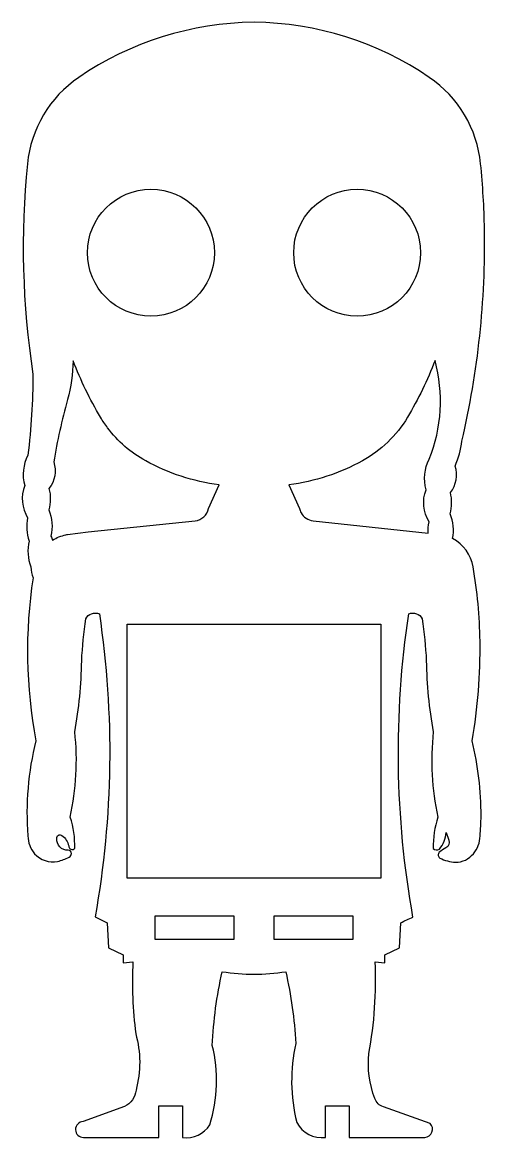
# Model space of a CAD drawing. Header units: millimetres. Extents: x 29 to 87, y -40 to 101.
import ezdxf

# ---------------------------------------------------------------- set-up
doc = ezdxf.new("R2010")
doc.units = ezdxf.units.MM
doc.layers.add('Corte exterior', color=1, linetype='Continuous', true_color=0xff0000)

msp = doc.modelspace()

# ---------------------------------------------------------------- linework, layer by layer
at = {"layer": 'Corte exterior'}
for points in [[(30.29, 56.39, -0.027041), (29.66, 46.19, 0.192837), (29.25, 42.35, 0.232454), (29.62, 38.3, 0.122481), (29.8, 35.37, 0.138785), (30, 32.1, 0.057975), (30.3, 30.74, 0.084845), (30.66, 10.19, 0.082763), (29.66, -1.81, 0.179257), (30.5, -4.04, 0.272826), (33.39, -5.01, 0.073008), (34.84, -4.47, 0.787674), (34.74, -3.61, -0.443962), (33.28, -2.11, -0.636863), (33.94, -1.75, -0.198679), (34.79, -3.06, 0.46046), (35.39, -3.5, 0.082241), (35.56, -3.38, 0.088124), (34.98, 0.57, 0.082149), (35.56, 11.3, 0.042735), (36.43, 20.27, -0.021077), (36.94, 25.58, -0.367516), (38.66, 26.19, -0.081567), (38.13, -11.99), (39.65, -12.77), (39.8, -15.91), (41.66, -16.81), (41.66, -17.81), (42.89, -17.69, 0.041916), (43.24, -26.74, -0.136315), (43.28, -33.83, -0.285068), (41.82, -35.9), (36.62, -37.81, 0.988583), (36.66, -39.81), (46.16, -39.81), (46.16, -35.81), (49.16, -35.81), (49.16, -39.81, 0.29109), (52.58, -38.22, 0.137957), (52.9, -28.2, -0.043875), (54.15, -18.92, 0.07916), (62.16, -18.92, -0.039171), (63.43, -27.95, 0.117825), (63.55, -37.91, 0.310872), (67.16, -39.81), (67.16, -35.81), (70.16, -35.81), (70.16, -39.81), (79.69, -39.81, 0.636281), (80.38, -38.05), (74.48, -35.93, -0.262084), (73.39, -34.89, -0.116227), (72.63, -29.23, 0.057987), (73.43, -17.68), (74.66, -17.81), (74.66, -16.81), (76.51, -15.91), (76.66, -12.77, -0.062254), (78.2, -12.05, -0.081567), (77.66, 26.19, -0.367516), (79.37, 25.58, -0.021077), (79.88, 20.27, 0.042735), (80.76, 11.3, 0.081639), (81.34, 0.57, 0.086027), (80.75, -3.38, 0.355057), (81.54, -3.46, 0.160749), (82.37, -1.36), (82.73, -2.34, -0.36421), (82.35, -3.31, 0.050718), (81.52, -3.87, 0.447052), (81.59, -4.6, 0.093056), (83.55, -5.12, 0.230628), (85.81, -4.04, 0.179257), (86.66, -1.81, 0.01709), (86.78, 0.69, 0.058727), (85.66, 10.19, 0.045536), (86.66, 22.75, 0.036894), (85.79, 32.12, 0.231814), (83.19, 35.68, 0.150506), (82.87, 38.79, 0.137708), (82.91, 41.47, 0.256421), (83.51, 44.82, 0.068307), (84.36, 47.96, 0.061658), (87.22, 74.69, 0.019537), (86.73, 82.91, 0.221701), (80.26, 93.81, 0.148197), (58.16, 100.75, 0.148197), (36.06, 93.81, 0.221701), (29.59, 82.91, 0.06318)], [(35.35, 58.08, -0.05706), (34.66, 53.19, 0.026289), (32.9, 45.33, -0.256421), (32.31, 41.98, -0.137708), (32.27, 39.3, -0.159699), (32.55, 36, -0.02607), (32.76, 35.47, -0.091165), (34.44, 36.15, -0.007095), (34.66, 36.19), (37.25, 36.51), (50.72, 37.91, 0.319986), (52.43, 39.48), (53.75, 42.45, -0.093029), (44.5, 45.48, -0.107003), (39.7, 49.64, -0.026635), (38.81, 50.96, -0.041554)], [(79.85, 41.84, -0.192837), (80.26, 45.68, 0.161782), (80.98, 58.11, -0.04172), (77.5, 50.96, -0.134021), (71.82, 45.48, -0.093029), (62.56, 42.45), (63.88, 39.48, 0.074155), (64.09, 38.93, 0.240134), (65.6, 37.91), (80.13, 36.34, -0.059857), (80.22, 37.79, -0.232454)]]:
    msp.add_lwpolyline(points, format="xyb", close=True, dxfattribs=at)
for points in [[(74.16, 24.87), (74.16, -7.13), (42.16, -7.13), (42.16, 24.87)], [(45.66, -14.81), (55.66, -14.81), (55.66, -11.91), (45.66, -11.91)], [(70.66, -11.91), (60.66, -11.91), (60.66, -14.81), (70.66, -14.81)]]:
    msp.add_lwpolyline(points, close=True, dxfattribs=at)
for centre in [(45.16, 71.71), (71.16, 71.71)]:
    msp.add_circle(centre, 8, dxfattribs=at)

doc.saveas('drawing.dxf')
